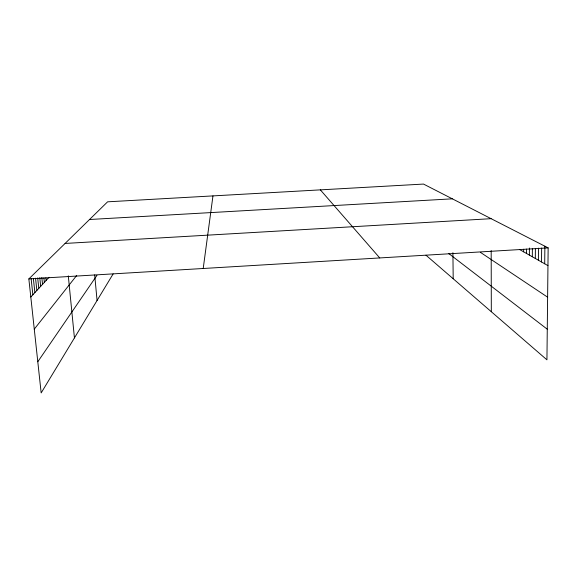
<?xml version="1.0" encoding="UTF-8"?>
<svg xmlns="http://www.w3.org/2000/svg" width="577" height="577" viewBox="0 0 577 577"><rect width="100%" height="100%" fill="white"/><g stroke="black" fill="none" stroke-linecap="round" stroke-linejoin="round"><path stroke-width="0.87" d="M523.642 251.832L523.656 249.235M526.476 253.44L526.505 249.069M529.369 255.084L529.412 248.023M532.319 256.758L532.376 248.737M535.319 258.46L535.398 248.572M538.384 260.198L538.492 248.124M541.514 261.98L541.644 248.045M544.702 263.79L544.883 246.199M113.142 273.909L41.162 392.93L28.85 278.915L107.61 201.82L423.511 184.07L548.15 247.872L546.938 359.832L425.97 255.207M203.212 268.493L212.963 195.899M37.793 361.75L96.936 275.388M34.274 329.142L76.691 275.46M30.805 297.011L49.045 277.306M28.85 278.915L548.15 247.872M65.086 243.444L491.114 218.683M89.543 219.505L452.332 198.827M519.495 249.48L547.955 265.636M480.396 252.337L547.616 297.177M448.675 253.476L547.27 329.2M320.358 189.869L379.745 257.941M31.129 278.662L32.86 294.789M37.685 277.948L38.789 288.385M35.543 278.179L36.856 290.476M33.358 278.417L34.88 292.611M45.879 277.789L46.153 280.436M43.902 277.912L44.364 282.362M41.825 277.508L42.539 284.331M39.777 277.725L40.686 286.336M68.295 275.849L74.433 337.92M94.686 274.919L97.066 300.494M452.909 252.69L453.197 278.756M491.186 250.584L491.315 311.724"/></g></svg>
